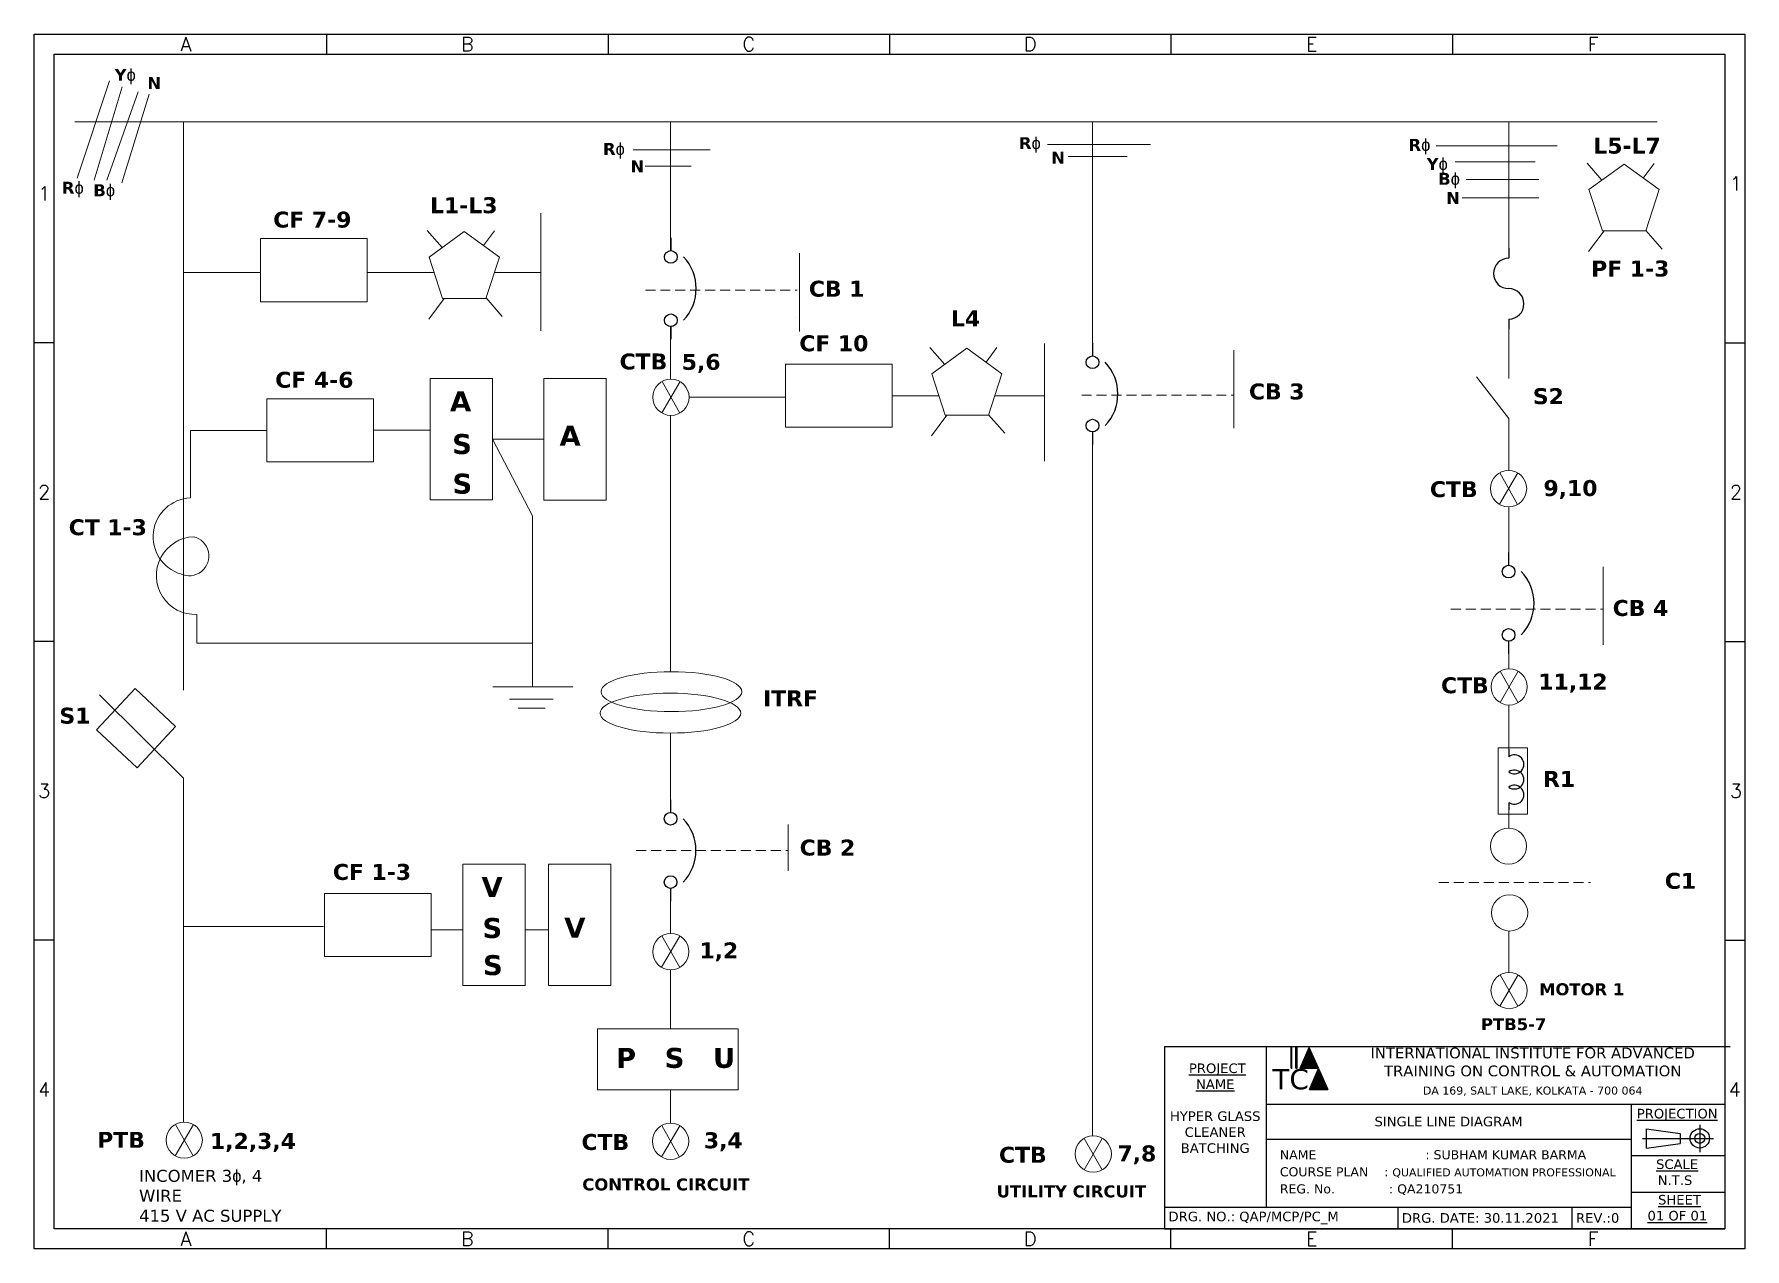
# Model space of a CAD drawing. Header units: millimetres. Extents: x 0 to 63260, y -9015 to 3579.
# Drawn here: x 31930 to 36217, y -3952 to -909 of the extents above; entities that cross this region are included whole.
import ezdxf
from ezdxf.enums import TextEntityAlignment as Align

# ---------------------------------------------------------------- set-up
doc = ezdxf.new("R2010")
doc.units = ezdxf.units.MM
doc.header["$LTSCALE"] = 10
doc.linetypes.add('DASHED', pattern=[0.75, 0.5, -0.25])
doc.styles.add('style2', font='verdana.ttf')

# ---------------------------------------------------------------- blocks, each defined once
blk = doc.blocks.new('Circuit Breaker')
at = {"color": 7}
for p, q in [((0, 0), (0.049999, 0)), ((0.349999, 0), (0.399999, 0))]:
    blk.add_line(p, q, dxfattribs=at)
for centre in [(0.074999, 0), (0.324999, 0)]:
    blk.add_circle(centre, 0.025, dxfattribs=at)
blk.add_arc((0.199999, -0.081249), 0.18125, 46.39717, 133.6028, dxfattribs=at)
blk = doc.blocks.new('Fuse')
at = {"color": 7}
for p, q in [((0, 0), (0.05, 0)), ((0.35, 0), (0.4, 0))]:
    blk.add_line(p, q, dxfattribs=at)
for centre, start, end in [((0.125, 0), 180, 0), ((0.275, 0), 0, 180)]:
    blk.add_arc(centre, 0.075, start, end, dxfattribs=at)
blk = doc.blocks.new('Inductor')
at = {"color": 7}
for p, q in [((0, 0), (0.05, 0)), ((0.35, 0), (0.4, 0))]:
    blk.add_line(p, q, dxfattribs=at)
for centre in [(0.1, 0.0375), (0.2, 0.0375), (0.3, 0.0375)]:
    blk.add_arc(centre, 0.0625, 323.1301, 216.8699, dxfattribs=at)

msp = doc.modelspace()

# ---------------------------------------------------------------- hatches: boundary and pattern name
h = msp.add_hatch(color=140)
h.paths.add_polyline_path([(35083.2, -3447), (35080.2, -3447), (35080.2, -3499.3), (35083.2, -3499.3)])
h.paths.add_polyline_path([(35095.5, -3447), (35092.5, -3447), (35092.5, -3499.3), (35095.5, -3499.3)])
for color, points in [(2, [(35126.1, -3447), (35103.1, -3499.3), (35149.1, -3499.3)]), (1, [(35149.5, -3500.3), (35126.5, -3552.6), (35172.5, -3552.6)])]:
    msp.add_hatch(color=color).paths.add_polyline_path(points)

# ---------------------------------------------------------------- linework, layer by layer
at = {"color": 6}
for p, q in [((32663.2, -908.7), (32663.2, -958.7)), ((33368.6, -908.7), (33368.6, -958.7)), ((34073.9, -908.7), (34073.9, -958.7)), ((34779.3, -908.7), (34779.3, -958.7)), ((35484.6, -908.7), (35484.6, -958.7)), ((31980.4, -1681.9), (31930.4, -1681.9)), ((36167.5, -1681.9), (36217.2, -1681.9)), ((31980.4, -2430.2), (31930.4, -2430.2)), ((36167.5, -2430.2), (36217.5, -2430.2)), ((31980.4, -3178.4), (31930.4, -3178.4)), ((36167.5, -3178.4), (36217.5, -3178.4)), ((32663.2, -3951.7), (32663.2, -3901.7)), ((33368.6, -3951.7), (33368.6, -3901.7)), ((34073.9, -3951.7), (34073.9, -3901.7)), ((34779.3, -3951.7), (34779.3, -3901.7)), ((35484.6, -3951.7), (35484.6, -3901.7))]:
    msp.add_line(p, q, dxfattribs=at)
at = {"lineweight": 9, "ltscale": 5}
for p, q in [((32119.1, -1025.3), (32038.1, -1269.1)), ((32151.2, -1040.8), (32080.3, -1274.7)), ((32191.2, -1053), (32112.4, -1274.7)), ((32218.9, -1058.6), (32150.1, -1281.3)), ((32191.2, -1053), (32191.2, -1053)), ((32124.3, -1127.8), (32032, -1127.8)), ((32124.3, -1127.8), (35998.1, -1127.8)), ((32304.3, -1127.8), (32304.3, -2552.2)), ((33525.3, -1127.8), (33525.3, -1127.8)), ((33525.3, -1127.8), (33525.3, -1450.6)), ((34582.7, -1127.8), (34582.7, -1714.6)), ((35625.9, -1127.8), (35625.9, -1469.9)), ((33431.4, -1198.3), (33624.7, -1198.3)), ((34469.9, -1184.7), (34728.2, -1184.7)), ((35444, -1188.1), (35747.5, -1188.1)), ((33461.6, -1239.4), (33577.2, -1239.4)), ((34522.1, -1214.9), (34669.8, -1214.9)), ((35492, -1228.4), (35691.8, -1228.4)), ((35822.4, -1231.6), (35859.6, -1274.3)), ((35990.6, -1232.4), (35963.2, -1269.1)), ((32038.1, -1269.1), (32041.5, -1258.8)), ((32080.3, -1274.7), (32080.3, -1274.7)), ((32150.1, -1281.3), (32150.1, -1281.3)), ((35518.9, -1272.6), (35701.4, -1272.6)), ((35509.3, -1318.6), (35701.4, -1318.6)), ((33199.8, -1356.8), (33199.8, -1651.9)), ((32915.6, -1400.7), (32952.8, -1443.4)), ((33083.8, -1401.5), (33056.4, -1438.2)), ((35864.7, -1401.4), (35826.1, -1453.3)), ((35969.7, -1400.5), (36010.4, -1447.1)), ((33848.2, -1457.4), (33848.2, -1653.3)), ((32304.3, -1505.9), (32497.7, -1505.9)), ((32765, -1505.9), (32932.9, -1505.9)), ((33083.6, -1505.9), (33199.8, -1505.9)), ((32958, -1570.5), (32919.3, -1622.4)), ((33062.9, -1569.5), (33103.6, -1616.1)), ((35625.9, -1546.1), (35625.9, -1546.1)), ((33838.1, -1619), (33838.1, -1619)), ((33525.3, -1641.1), (33525.3, -1773)), ((35625.9, -1647.7), (35625.9, -1771.2)), ((34175.1, -1693.2), (34212.3, -1735.9)), ((34343.3, -1693.9), (34315.9, -1730.7)), ((34462.2, -1683.4), (34462.2, -1978.5)), ((34936.9, -1699.9), (34936.9, -1895.7)), ((33549.1, -1779.1), (33503.4, -1857.5)), ((33504, -1778.8), (33548.5, -1857.8)), ((35625.9, -1871.4), (35544.8, -1766.8)), ((35625.9, -1771.2), (35625.9, -1771.2)), ((33525.3, -1816.6), (33525.3, -1820)), ((33571.6, -1818.3), (33813.4, -1818.3)), ((33813.4, -1818.3), (33813.4, -1818.3)), ((34080.7, -1814.4), (34197.6, -1814.4)), ((34337.9, -1814.4), (34462.2, -1814.4)), ((33525.3, -1863.6), (33525.3, -2505.9)), ((34217.4, -1863), (34178.8, -1914.9)), ((34322.4, -1862), (34363.1, -1908.6)), ((35625.9, -1871.4), (35625.9, -2001.8)), ((32321.7, -2070.5), (32321.7, -1901.9)), ((32321.7, -1901.9), (32513, -1901.9)), ((32780.3, -1900.9), (32923.1, -1900.9)), ((33079, -1923.4), (33207.7, -1923.6)), ((33079, -1923.4), (33179.1, -2115.4)), ((33207.7, -1923.6), (33207.7, -1906.3)), ((34582.7, -1905.1), (34582.7, -3546.3)), ((35648.4, -2008), (35602.7, -2086.3)), ((35603.3, -2007.7), (35647.8, -2086.7)), ((35625.9, -2046.5), (35625.9, -2047.8)), ((35625.9, -2092.5), (35625.9, -2239.1)), ((33179.1, -2115.4), (33179.1, -2544.1)), ((35862.8, -2242.7), (35862.8, -2438.6)), ((32338, -2362.2), (32338, -2434.6)), ((32338, -2434.6), (33179.1, -2434.6)), ((35625.9, -2429.6), (35625.9, -2498.7)), ((35649.8, -2504.8), (35604.1, -2583.2)), ((35604.7, -2504.5), (35649.2, -2583.5)), ((32094.3, -2563.7), (32304.3, -2772.4)), ((33080.1, -2544.1), (33280.6, -2544.1)), ((35625.9, -2542.1), (35625.9, -2545.8)), ((33121.8, -2574.7), (33231.3, -2574.7)), ((33143.5, -2597.4), (33210.6, -2597.4)), ((33210.6, -2597.4), (33210.6, -2597.4)), ((33231.3, -2574.7), (33231.3, -2574.7)), ((35625.9, -2589.4), (35625.9, -2718.8)), ((33525.3, -2659.6), (33525.3, -2830.3)), ((32304.3, -2772.4), (32304.3, -3633.3)), ((32304.3, -2772.4), (32304.3, -2772.4)), ((35625.9, -2756.9), (35625.9, -2757)), ((35625.9, -2795), (35625.9, -2795.1)), ((35625.9, -2833.2), (35625.9, -2897.6)), ((33820.2, -2888.6), (33820.2, -3004.9)), ((33811.5, -3004.4), (33811.5, -3004.4)), ((33525.3, -3080.7), (33525.3, -3162)), ((32304.3, -3143.9), (32655.5, -3143.9)), ((32655.5, -3143.9), (32655.5, -3143.9)), ((32925, -3152.4), (33004.6, -3152.4)), ((33160.5, -3152.4), (33219.4, -3152.4)), ((33219.4, -3152.4), (33219.4, -3152.4)), ((33548.7, -3168.2), (33502.9, -3246.5)), ((33503.5, -3167.8), (33548.1, -3246.8)), ((35625.9, -3155.4), (35625.9, -3159.9)), ((35625.9, -3159.9), (35625.9, -3259.3)), ((33525.3, -3206.4), (33525.3, -3208.2)), ((33526.7, -3205.7), (33526.7, -3209)), ((33525.3, -3252.7), (33525.3, -3302.8)), ((35649.6, -3265.5), (35603.9, -3343.8)), ((35604.5, -3265.1), (35649, -3344.2)), ((33525.3, -3302.8), (33525.3, -3400.5)), ((33525.3, -3553.3), (33525.3, -3610.3)), ((34582.7, -3546.3), (34582.7, -3668.9)), ((32329.3, -3640.4), (32283.5, -3718.7)), ((32284.1, -3640), (32328.6, -3719)), ((33548.3, -3643.3), (33502.6, -3721.6)), ((33503.2, -3642.9), (33547.7, -3721.9)), ((33525.3, -3610.3), (33525.3, -3637.1)), ((34607.3, -3675.5), (34561.6, -3753.9)), ((34562.2, -3675.2), (34606.7, -3754.2)), ((34582.7, -3669), (34582.7, -3669))]:
    msp.add_line(p, q, dxfattribs=at)
at = {"linetype": 'DASHED', "lineweight": 9, "ltscale": 5}
for p, q in [((33462.1, -1550.3), (33842.3, -1550.3)), ((34555.6, -1812.9), (34935.7, -1812.9)), ((35480.7, -2349.5), (35860.9, -2349.5)), ((33439, -2954), (33819.2, -2954)), ((35450.9, -3034.2), (35831.1, -3034.2))]:
    msp.add_line(p, q, dxfattribs=at)
at = {"color": 84}
for p, q in [((36167.5, -3420.8), (36167.5, -3901.7)), ((34762.8, -3444.7), (34762.8, -3901.7)), ((34762.8, -3444.7), (36180.8, -3444.7)), ((35017.6, -3444.7), (35017.6, -3847.4)), ((35017.6, -3589.2), (36167.5, -3589.2)), ((35932.5, -3589.2), (35932.5, -3901.7)), ((35017.6, -3677), (35932.5, -3677)), ((35932.5, -3717.7), (36167.5, -3717.7)), ((35932.5, -3809.7), (36167.5, -3809.7)), ((34762.8, -3847.4), (35932.5, -3847.4)), ((35347.6, -3847.4), (35347.6, -3901.7)), ((35783.9, -3847.4), (35783.9, -3901.7)), ((34762.8, -3901.7), (36167.5, -3901.7))]:
    msp.add_line(p, q, dxfattribs=at)
at = {"color": 140}
for p, q in [((35083.2, -3447), (35080.2, -3447)), ((35080.2, -3499.3), (35080.2, -3447)), ((35095.5, -3447), (35092.5, -3447)), ((35092.5, -3499.3), (35092.5, -3447)), ((35095.5, -3499.3), (35095.5, -3447))]:
    msp.add_line(p, q, dxfattribs=at)
at = {"color": 2}
for p, q in [((35103.1, -3499.3), (35126.1, -3447)), ((35149.1, -3499.3), (35126.1, -3447)), ((35103.1, -3499.3), (35149.1, -3499.3))]:
    msp.add_line(p, q, dxfattribs=at)
at = {"color": 4}
for p, q in [((35080.2, -3499.3), (35083.2, -3499.3)), ((35092.5, -3499.3), (35095.5, -3499.3))]:
    msp.add_line(p, q, dxfattribs=at)
at = {"color": 1}
for p, q in [((35126.5, -3552.6), (35149.5, -3500.3)), ((35149.5, -3500.3), (35172.5, -3552.6)), ((35126.5, -3552.6), (35172.5, -3552.6))]:
    msp.add_line(p, q, dxfattribs=at)
at = {"color": 160}
for p, q in [((36104.7, -3640.8), (36104.7, -3709.5)), ((35961, -3675.1), (36139, -3675.1)), ((35971, -3650.8), (36055.3, -3662.6)), ((35971, -3699.5), (36055.3, -3687.6))]:
    msp.add_line(p, q, dxfattribs=at)
at = {"color": 240}
for points in [[(31930.4, -908.7), (36217.5, -908.7), (36217.5, -3951.7), (31930.4, -3951.7)], [(31980.4, -958.7), (36167.5, -958.7), (36167.5, -3901.7), (31980.4, -3901.7)]]:
    msp.add_lwpolyline(points, close=True, dxfattribs=at)
at = {"lineweight": 9, "ltscale": 5}
for points in [[(35915, -1234.1), (35827, -1298), (35860.6, -1401.4), (35969.4, -1401.4), (36003, -1298)], [(33008.2, -1403.2), (32920.3, -1467.1), (32953.9, -1570.5), (33062.6, -1570.5), (33096.2, -1467.1)], [(32497.7, -1420.7), (32765, -1420.7), (32765, -1578.9), (32497.7, -1578.9)], [(34267.7, -1695.6), (34179.7, -1759.5), (34213.3, -1863), (34322.1, -1863), (34355.7, -1759.5)], [(33813.5, -1735.3), (34080.7, -1735.3), (34080.7, -1893.5), (33813.5, -1893.5)], [(32923.1, -1771.3), (33079, -1771.3), (33079, -2075.5), (32923.1, -2075.5)], [(33207.7, -1771.5), (33363.6, -1771.5), (33363.6, -2075.7), (33207.7, -2075.7)], [(32513, -1821.8), (32780.3, -1821.8), (32780.3, -1980.1), (32513, -1980.1)], [(32086.7, -2651.5), (32183.5, -2548.2), (32284.8, -2643), (32188, -2746.4)], [(35599.2, -2696.7), (35673.3, -2696.7), (35673.3, -2862.5), (35599.2, -2862.5)], [(33004.6, -2988.1), (33160.5, -2988.1), (33160.5, -3292.2), (33004.6, -3292.2)], [(33219.4, -2988.1), (33375.3, -2988.1), (33375.3, -3292.2), (33219.4, -3292.2)], [(32657.7, -3061.5), (32925, -3061.5), (32925, -3219.8), (32657.7, -3219.8)], [(33342.2, -3400.5), (33694.4, -3400.5), (33694.4, -3553.3), (33342.2, -3553.3)]]:
    msp.add_lwpolyline(points, close=True, dxfattribs=at)
at = {"color": 160}
for points in [[(35971, -3699.5), (35971, -3650.8)], [(36055.3, -3662.6), (36055.3, -3687.6)]]:
    msp.add_lwpolyline(points, dxfattribs=at)
at = {"lineweight": 9, "ltscale": 5}
for centre in [(33526.2, -1818.3), (35625.5, -2047.2), (35627, -2544), (35625.2, -2942.9), (35628.1, -3110.1), (33525.8, -3207.3), (35626.8, -3304.7), (32306.4, -3679.5), (33525.4, -3682.4), (34584.6, -3714.2)]:
    msp.add_circle(centre, 45.4, dxfattribs=at)
at = {"color": 160}
for radius in [24.3, 12.5]:
    msp.add_circle((36104.7, -3675.1), radius, dxfattribs=at)
at = {"lineweight": 9, "ltscale": 5}
for centre, radius, start, end in [((32325.8, -2167.8), 97.4, 92.3881, 252.8568), ((32333.9, -2265), 97.4, 92.3881, 272.3881), ((32318.5, -2216), 49.6, 244.4326, 76.8079)]:
    msp.add_arc(centre, radius, start, end, dxfattribs=at)
for centre in [(33527.4, -2555.9), (33524.8, -2609.7)]:
    msp.add_ellipse(centre, major_axis=(176.2, 0), ratio=0.28361, dxfattribs=at)

# ---------------------------------------------------------------- block references
at = {"lineweight": 9, "ltscale": 5, "rotation": 270}
for name, p, xscale, yscale, zscale in [('Circuit Breaker', (33525.9, -1418.9), 635, 635, 635), ('Fuse', (35625.9, -1444.5), 508, 508, 508), ('Circuit Breaker', (34582.7, -1682.9), 635, 635, 635), ('Circuit Breaker', (35625.7, -2207.3), 635, 635, 635), ('Inductor', (35625.8, -2699.8), 381, 381, 381), ('Circuit Breaker', (33525.3, -2826.7), 635, 635, 635)]:
    msp.add_blockref(name, p, dxfattribs=dict(at, xscale=xscale, yscale=yscale, zscale=zscale))

# ---------------------------------------------------------------- texts
at = {"color": 140, "style": 'style2'}
msp.add_text('TC', height=50.87, dxfattribs=at).set_placement((35079.2, -3552.1), align=Align.CENTER)
at = {"color": 2, "char_height": 35, "attachment_point": 5, "style": 'style2'}
for s, insert, width in [('{\\Fromans|c0;A}', (32310.6, -933.7), 705.35), ('{\\Fromans|c0;B}', (33015.9, -933.7), 705.35), ('{\\Fromans|c0;C}', (33721.3, -933.7), 705.35), ('{\\Fromans|c0;D}', (34426.6, -933.7), 705.35), ('{\\Fromans|c0;E}', (35132, -933.7), 705.35), ('\\pxqc;{\\Fromans|c0;F}', (35837.3, -933.7), 705.35), ('{\\Fromans|c0;1}', (36195.4, -1282.8), 50), ('{\\Fromans|c0;1}', (31955.4, -1307.8), 50), ('{\\Fromans|c0;2}', (31955.4, -2056), 50), ('{\\Fromans|c0;2}', (36195.4, -2056), 50), ('{\\Fromans|c0;3}', (31955.4, -2804.3), 50), ('{\\Fromans|c0;3}', (36195.4, -2804.3), 50), ('{\\Fromans|c0;4}', (31955.4, -3552.5), 50), ('{\\Fromans|c0;4}', (36192.5, -3552.5), 50), ('{\\Fromans|c0;A}', (32310.6, -3926.7), 705.35), ('{\\Fromans|c0;B}', (33015.9, -3926.7), 705.35), ('{\\Fromans|c0;C}', (33721.3, -3926.7), 705.35), ('{\\Fromans|c0;D}', (34426.6, -3926.7), 705.35), ('{\\Fromans|c0;E}', (35132, -3926.7), 705.35), ('\\pxqc;{\\Fromans|c0;F}', (35837.3, -3926.7), 705.35)]:
    msp.add_mtext(s, dxfattribs=dict(at, insert=insert, width=width))
at = {"lineweight": 9, "ltscale": 5, "attachment_point": 1}
for s, width, insert, char_height in [('{\\fVerdana|b1|i0|c0|p34;Y\\fISOCPEUR|b1|i0|c0|p34;ɸ}', 64.532, (32132, -995.4), 30), ('{\\fVerdana|b1|i0|c0|p34;N}', 64.532, (32213.9, -1016.1), 30), ('{\\fVerdana|b1|i0|c0|p34;R\\fISOCPEUR|b1|i0|c0|p34;ɸ}', 64.532, (33355.7, -1181.1), 30), ('{\\fVerdana|b1|i0|c0|p34;R\\fISOCPEUR|b1|i0|c0|p34;ɸ}', 64.532, (34398.2, -1166.6), 30), ('{\\fVerdana|b1|i0|c0|p34;R\\fISOCPEUR|b1|i0|c0|p34;ɸ}', 64.532, (35374.6, -1170.9), 30), ('{\\fVerdana|b1|i0|c0|p34;L5-L7}', 334.848, (35837.9, -1167.8), 40), ('{\\fVerdana|b1|i0|c0|p34;N}', 64.532, (33424.7, -1224.8), 30), ('{\\fVerdana|b1|i0|c0|p34;N}', 64.532, (34479.2, -1202.7), 30), ('{\\fVerdana|b1|i0|c0|p34;Y\\fISOCPEUR|b1|i0|c0|p34;ɸ}', 64.532, (35420.2, -1218.7), 30), ('{\\fVerdana|b1|i0|c0|p34;R\\fISOCPEUR|b1|i0|c0|p34;ɸ}', 64.532, (31999.7, -1278.3), 30), ('{\\fVerdana|b1|i0|c0|p34;B\\fISOCPEUR|b1|i0|c0|p34;ɸ}', 64.532, (32078.5, -1284.7), 30), ('{\\fVerdana|b1|i0|c0|p34;B\\fISOCPEUR|b1|i0|c0|p34;ɸ}', 64.532, (35449, -1255.9), 30), ('{\\fVerdana|b1|i0|c0|p34;L1-L3}', 334.848, (32922.5, -1317.1), 40), ('{\\fVerdana|b1|i0|c0|p34;N}', 64.532, (35469, -1303.8), 30), ('{\\fVerdana|b1|i0|c0|p34;CF 7-9}', 334.848, (32529.4, -1353.1), 40), ('{\\fVerdana|b1|i0|c0|p34;PF 1-3}', 334.848, (35832.4, -1475.7), 40), ('{\\fVerdana|b1|i0|c0|p34;CB 1}', 216.88, (33871.8, -1526.3), 40), ('{\\fVerdana|b1|i0|c0|p34;L4}', 334.848, (34227.9, -1600.8), 40), ('{\\fVerdana|b1|i0|c0|p34;CF 10}', 334.848, (33847.9, -1663), 40), ('{\\fVerdana|b1|i0|c0|p34;CTB}', 22.558, (33397.4, -1708.6), 40), ('{\\fVerdana|b1|i0|c0|p34;5,6}', 176.818, (33553.4, -1709.6), 40), ('{\\fVerdana|b1|i0|c0|p34;CF 4-6}', 334.848, (32534.4, -1754.4), 40), ('{\\fVerdana|b1|i0|c0|p34;CB 3}', 216.88, (34974.8, -1783.7), 40), ('{\\fVerdana|b1|i0|c0|p34;S2}', 125.856, (35686.3, -1795.5), 40), ('{\\fVerdana|b1|i0|c0|p34;A}', 97.45, (32972.5, -1803.2), 50), ('{\\fVerdana|b1|i0|c0|p34;S}', 97.45, (32977.8, -1910.4), 50), ('{\\fVerdana|b1|i0|c0|p34;A}', 97.45, (33247, -1889.7), 50), ('{\\fVerdana|b1|i0|c0|p34;S}', 97.45, (32978.6, -2009.7), 50), ('{\\fVerdana|b1|i0|c0|p34;CTB}', 22.558, (35428.4, -2028.5), 40), ('{\\fVerdana|b1|i0|c0|p34;9,10}', 176.818, (35712.9, -2025.7), 40), ('{\\fVerdana|b1|i0|c0|p34;CT 1-3}', 194.454, (32016.8, -2123.9), 40), ('{\\fVerdana|b1|i0|c0|p34;CB 4}', 216.88, (35886.4, -2326.2), 40), ('{\\fVerdana|b1|i0|c0|p34;CTB}', 22.558, (35456.2, -2519.8), 40), ('{\\fVerdana|b1|i0|c0|p34;11,12}', 176.818, (35700.1, -2510.7), 40), ('{\\fVerdana|b1|i0|c0|p34;ITRF}', 334.848, (33757, -2552.3), 40), ('{\\fVerdana|b1|i0|c0|p34;S1}', 125.856, (31993.6, -2596), 40), ('{\\fVerdana|b1|i0|c0|p34;R1}', 22.558, (35711.8, -2754.4), 40), ('{\\fVerdana|b1|i0|c0|p34;CB 2}', 216.88, (33848.8, -2926.5), 40), ('{\\fVerdana|b1|i0|c0|p34;CF 1-3}', 334.848, (32678.8, -2987.5), 40), ('{\\fVerdana|b1|i0|c0|p34;V}', 97.45, (33051.4, -3020.2), 50), ('{\\fVerdana|b1|i0|c0|p34;C1}', 22.558, (36017.1, -3009.8), 40), ('{\\fVerdana|b1|i0|c0|p34;S}', 97.45, (33053.8, -3123), 50), ('{\\fVerdana|b1|i0|c0|p34;V}', 97.45, (33258.8, -3122.5), 50), ('{\\fVerdana|b1|i0|c0|p34;S}', 97.45, (33055.2, -3216), 50), ('{\\fVerdana|b1|i0|c0|p34;1,2}', 176.818, (33597.6, -3184.1), 40), ('{\\fVerdana|b1|i0|c0|p34;MOTOR 1}', 508.496, (35701.9, -3286.5), 30), ('{\\fVerdana|b1|i0|c0|p34;PTB5-7}', 508.496, (35556.3, -3373.9), 30), ('{\\fVerdana|b1|i0|c0|p34;P   S   U}', 288.364, (33388.5, -3448.4), 50), ('{\\fVerdana|b1|i0|c0|p34;PTB}', 22.558, (32088.2, -3658.7), 40), ('{\\fVerdana|b1|i0|c0|p34;1,2,3,4}', 504.823, (32370.9, -3661.5), 40), ('{\\fVerdana|b1|i0|c0|p34;CTB}', 22.558, (33301.9, -3664.1), 40), ('{\\fVerdana|b1|i0|c0|p34;3,4}', 176.818, (33608.7, -3659.9), 40), ('{\\fVerdana|b1|i0|c0|p34;CTB}', 22.558, (34348.3, -3696.1), 40), ('{\\fVerdana|b1|i0|c0|p34;7,8}', 176.818, (34645.3, -3692.7), 40), ('{\\fVerdana|b0|i0|c0|p34;INCOMER 3\\fISOCPEUR|b0|i0|c0|p34;ɸ\\fVerdana|b0|i0|c0|p34;, 4 WIRE\\P415 V AC SUPPLY}', 364.261, (32193.2, -3753.9), 30), ('{\\fVerdana|b1|i0|c0|p34;CONTROL CIRCUIT}', 508.496, (33304, -3775.5), 30), ('{\\fVerdana|b1|i0|c0|p34;UTILITY CIRCUIT}', 508.496, (34342.4, -3792.9), 30)]:
    msp.add_mtext_dynamic_manual_height_columns(s, width=width, gutter_width=12.5, heights=[0], dxfattribs=dict(at, insert=insert, char_height=char_height))
at = {"color": 140, "width": 963.119, "attachment_point": 2, "style": 'style2'}
for s, insert, char_height in [('INTERNATIONAL INSTITUTE FOR ADVANCED\\PTRAINING ON CONTROL & AUTOMATION', (35685.9, -3447.5), 27), ('DA 169, SALT LAKE, KOLKATA - 700 064', (35685.9, -3545.3), 20)]:
    msp.add_mtext(s, dxfattribs=dict(at, insert=insert, char_height=char_height))
at = {"color": 211, "char_height": 24, "style": 'style2'}
for s, insert, width, attachment_point in [('\\pxqc;\\P {\\LPROJECT\\PNAME} \\P\\PHYPER GLASS CLEANER BATCHING', (34762.8, -3579.6), 254.85, 4), ('\\pxqc;{\\LPROJECTION} ', (36048.1, -3616.3), 235, 5), ('\\pxqc;SINGLE LINE DIAGRAM', (35475.1, -3633.1), 914.86, 5), (' {\\LSCALE} \\PN.T.S\\P ', (36042.6, -3780), 235, 5), (' DRG. NO.: QAP/MCP/PC_M', (34762.8, -3874.6), 579.277, 4), (' {\\LSHEET\\P01 OF 01\\P} ', (36048.5, -3869), 235, 5), (' DRG. DATE: 30.11.2021', (35347.6, -3874.6), 457.43, 4), (' REV.:0 ', (35783.9, -3874.6), 457.43, 4)]:
    msp.add_mtext(s, dxfattribs=dict(at, insert=insert, width=width, attachment_point=attachment_point))
at = {"color": 211, "insert": (34961, -3760.8), "char_height": 22.8, "width": 1173.883, "attachment_point": 4, "line_spacing_factor": 1.125, "style": 'style2'}
msp.add_mtext('^INAME^I^I^I: SUBHAM KUMAR BARMA\\P^ICOURSE PLAN    : {\\H0.87719x;QUALIFIED AUTOMATION PROFESSIONAL}              \\P^IREG. No.^I^I: QA210751', dxfattribs=at)

doc.saveas('drawing.dxf')
